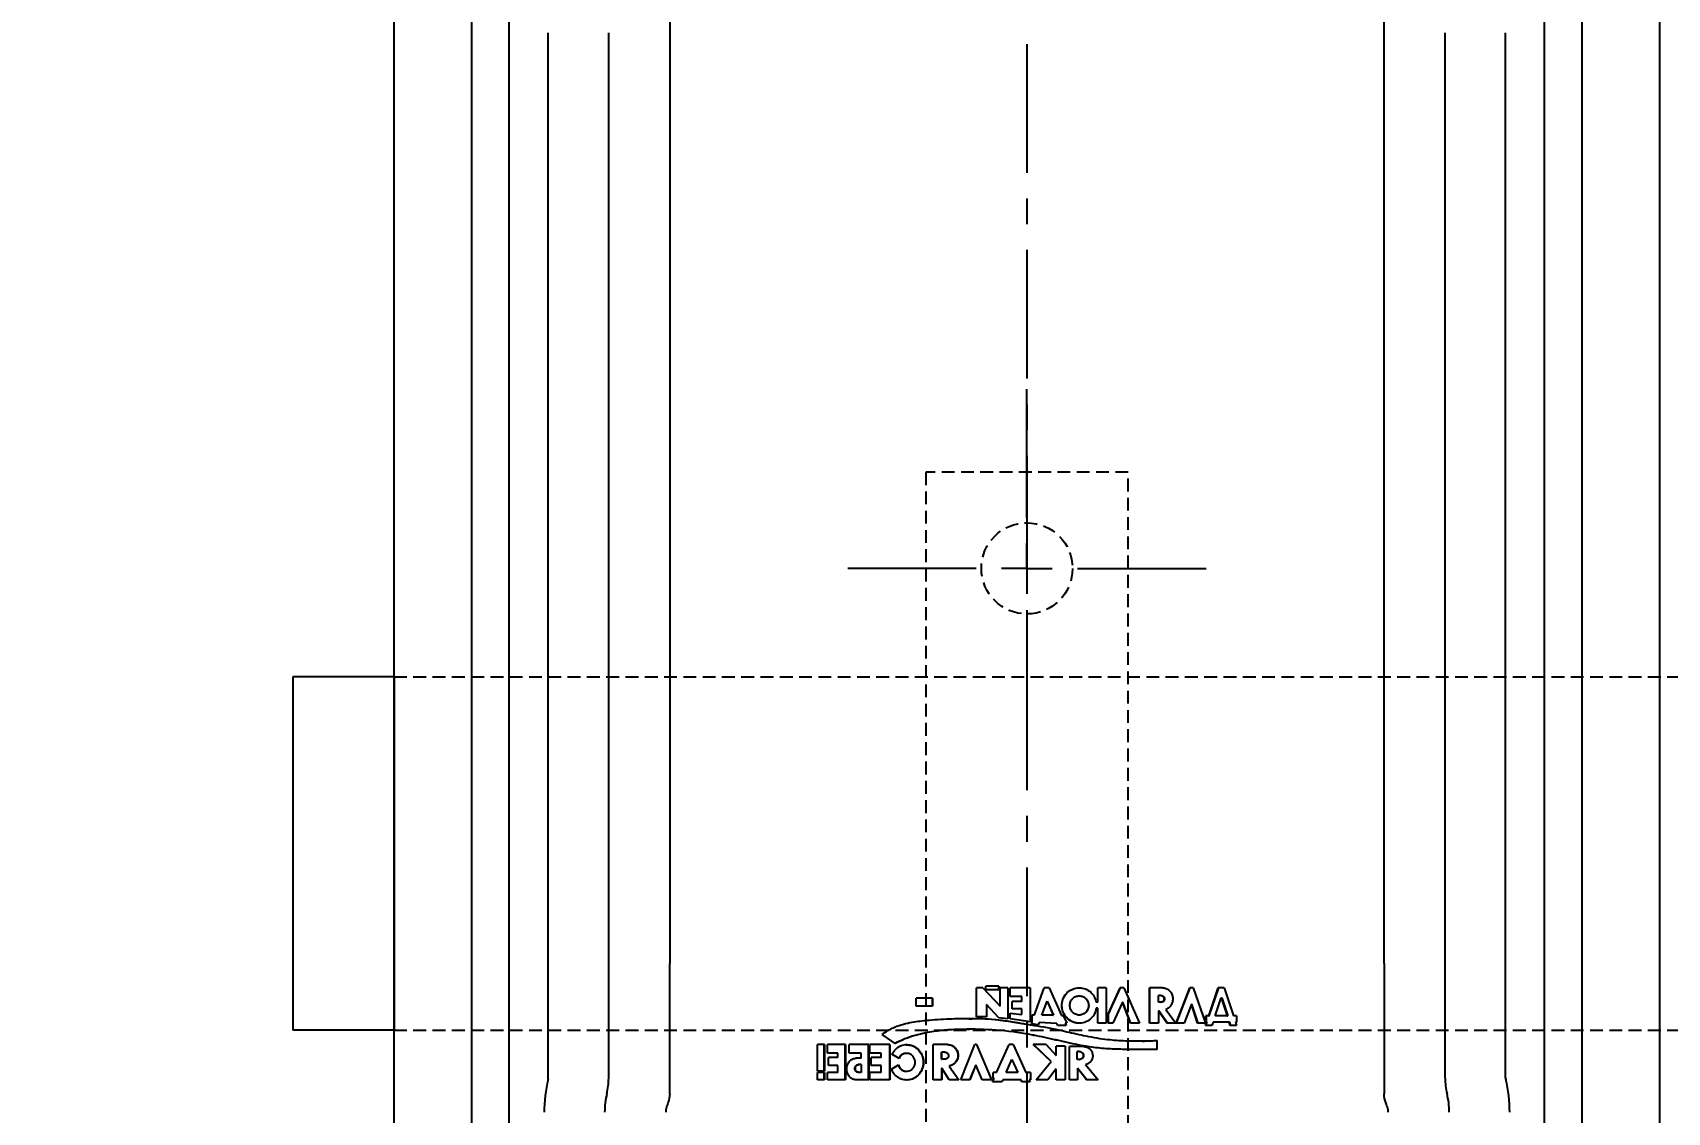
# Model space of a CAD drawing. Header units: millimetres. Extents: x 8 to 832, y 8 to 586.
# Drawn here: x 422.1 to 583.5, y 200.4 to 307 of the extents above; entities that cross this region are included whole.
import ezdxf

# ---------------------------------------------------------------- set-up
doc = ezdxf.new("R2010")
doc.units = ezdxf.units.MM
doc.linetypes.add('CENTERX2', pattern=[20.32, 12.7, -2.54, 2.54, -2.54])
doc.linetypes.add('HIDDEN', pattern=[1.905, 1.27, -0.635])
for name, color, linetype in [('CENTERLINE', 4, 'CENTERX2'), ('DIMENSIONS', 2, 'Continuous'), ('HIDDEN', 3, 'HIDDEN')]:
    doc.layers.add(name, color=color, linetype=linetype)
doc.layers.add('OUTLINE', color=7, linetype='Continuous', lineweight=25)
doc.styles.add('SLDTEXTSTYLE0', font='TXT', dxfattribs={"width": 0.75})
doc.dimstyles.new('SLDDIMSTYLE0', dxfattribs={"dimtxt": 3.5, "dimasz": 2, "dimexe": 0, "dimexo": 0.0625, "dimgap": 0.875, "dimtad": 1, "dimrnd": 1e-09, "dimzin": 12, "dimdsep": 46, "dimtxsty": 'SLDTEXTSTYLE0', "dimsah": 1, "dimcen": 0.09, "dimadec": 0, "dimazin": 3, "dimtfac": 1, "dimtofl": 0, "dimtmove": 0, "dimatfit": 3, "dimfxl": 0, "dimfrac": 2, "dimtolj": 1, "dimtzin": 12, "dimarcsym": 0})

# ---------------------------------------------------------------- blocks, each defined once
blk = doc.blocks.new('_D_11')
at = {"layer": 'DIMENSIONS'}
for p, q in [((152.3, 323.11), (118.78, 323.11)), ((120.78, 237.41), (120.78, 323.11)), ((193.86, 237.41), (118.78, 237.41))]:
    blk.add_line(p, q, dxfattribs=at)
for points in [[(120.78, 323.11), (120.28, 321.11), (121.28, 321.11)], [(120.78, 237.41), (121.28, 239.41), (120.28, 239.41)]]:
    blk.add_solid(points, dxfattribs=at)
at = {"layer": 'DIMENSIONS', "char_height": 3.5, "attachment_point": 1, "rotation": 90, "style": 'SLDTEXTSTYLE0'}
for s, insert in [('85,7', (116.27, 282.57)), ('invert', (116.27, 268.9))]:
    blk.add_mtext(s, dxfattribs=dict(at, insert=insert))
blk = doc.blocks.new('_D_12')
at = {"layer": 'DIMENSIONS'}
for p, q in [((583.77, 164.3), (583.77, 92.08)), ((520.27, 119.52), (520.27, 92.08)), ((520.27, 94.08), (583.77, 94.08))]:
    blk.add_line(p, q, dxfattribs=at)
for points in [[(520.27, 94.08), (522.27, 93.58), (522.27, 94.58)], [(583.77, 94.08), (581.77, 94.58), (581.77, 93.58)]]:
    blk.add_solid(points, dxfattribs=at)
at = {"layer": 'DIMENSIONS', "insert": (547.5, 98.59), "char_height": 3.5, "attachment_point": 1, "style": 'SLDTEXTSTYLE0'}
blk.add_mtext('63,5', dxfattribs=at)
blk = doc.blocks.new('SW_CENTERMARKSYMBOL_4')
at = {"layer": 'CENTERLINE', "color": 0}
for p, q in [((0, 5), (0, 18.4)), ((0, 0), (0, 2.5)), ((-5, 0), (-18.4, 0)), ((0, 0), (-2.5, 0)), ((0, 0), (0, -2.5)), ((0, 0), (2.5, 0)), ((5, 0), (18.4, 0)), ((0, -5), (0, -18.4))]:
    blk.add_line(p, q, dxfattribs=at)

msp = doc.modelspace()

# ---------------------------------------------------------------- linework, layer by layer
at = {"layer": 'CENTERLINE'}
msp.add_line((520.272, 468.427), (520.272, 113.667), dxfattribs=at)
at = {"layer": 'HIDDEN'}
for p, q in [((510.272, 263.612), (510.272, 183.612)), ((530.272, 263.612), (510.272, 263.612)), ((530.272, 183.612), (530.272, 263.612)), ((457.772, 243.412), (709.247, 243.412)), ((457.772, 208.512), (709.247, 208.512))]:
    msp.add_line(p, q, dxfattribs=at)
msp.add_circle((520.272, 254.112), 4.5, dxfattribs=at)
msp.add_circle((520.272, 254.112), 4.5, dxfattribs=at)
at = {"layer": 'OUTLINE'}
for p, q in [((457.772, 151.956), (457.772, 408.812)), ((465.452, 151.956), (465.452, 408.812)), ((469.152, 151.956), (469.152, 408.812)), ((571.393, 161.956), (571.393, 408.812)), ((575.092, 161.956), (575.092, 408.812)), ((582.772, 161.956), (582.772, 408.812)), ((472.997, 203.77), (472.997, 307.003)), ((478.971, 203.77), (478.971, 307.003)), ((484.997, 308.223), (484.997, 215.106)), ((555.547, 215.106), (555.547, 308.223)), ((561.574, 203.77), (561.574, 307.003)), ((567.547, 203.77), (567.547, 307.003)), ((457.772, 243.412), (447.772, 243.412)), ((447.772, 243.412), (447.772, 208.512)), ((457.772, 243.412), (457.772, 208.512)), ((484.997, 202.228), (484.997, 212.906)), ((510.955, 211.661), (509.34, 211.661)), ((509.34, 210.872), (509.34, 211.661)), ((510.929, 211.661), (510.929, 210.872)), ((510.955, 211.661), (510.955, 210.872)), ((515.924, 212.706), (515.286, 212.706)), ((515.286, 209.847), (515.286, 212.706)), ((515.912, 212.706), (517.621, 210.871)), ((515.924, 212.706), (517.628, 210.871)), ((517.486, 212.87), (516.212, 212.87)), ((516.212, 212.493), (516.212, 212.87)), ((517.486, 212.493), (516.212, 212.493)), ((517.479, 212.87), (517.479, 212.493)), ((517.486, 212.87), (517.486, 212.493)), ((518.397, 212.706), (517.628, 212.706)), ((517.628, 210.871), (517.628, 212.706)), ((518.392, 212.706), (518.392, 209.638)), ((518.397, 212.706), (518.397, 209.638)), ((520.585, 212.706), (518.618, 212.706)), ((518.618, 211.856), (518.618, 212.706)), ((519.773, 211.856), (518.618, 211.856)), ((519.773, 211.35), (519.773, 211.856)), ((520.585, 212.706), (520.585, 209.328)), ((521.024, 210.024), (521.966, 212.706)), ((521.026, 210.024), (521.971, 212.706)), ((522.484, 212.706), (521.966, 212.706)), ((522.484, 212.706), (523.701, 209.966)), ((528.095, 212.706), (527.262, 212.706)), ((527.262, 211.277), (527.262, 212.706)), ((527.281, 211.277), (527.281, 212.706)), ((528.095, 212.706), (528.095, 209.206)), ((528.291, 210.108), (529.479, 212.706)), ((528.314, 210.108), (529.505, 212.706)), ((529.846, 212.706), (529.479, 212.706)), ((529.846, 212.706), (531.391, 209.206)), ((533.653, 212.706), (532.387, 212.706)), ((532.387, 209.206), (532.387, 212.706)), ((532.42, 209.206), (532.42, 212.706)), ((533.265, 211.274), (533.265, 211.937)), ((533.506, 211.937), (533.265, 211.937)), ((533.506, 211.937), (533.543, 211.937)), ((534.999, 209.206), (536.357, 212.706)), ((535.04, 209.206), (536.402, 212.706)), ((536.673, 212.706), (536.357, 212.706)), ((536.673, 212.706), (537.89, 209.206)), ((538.224, 209.92), (539.157, 212.706)), ((538.275, 209.92), (539.209, 212.706)), ((538.862, 209.92), (539.456, 211.71)), ((539.754, 212.706), (539.157, 212.706)), ((539.456, 211.71), (540.042, 209.92)), ((539.456, 211.71), (539.509, 211.71)), ((539.509, 211.71), (540.097, 209.92)), ((539.754, 212.706), (540.657, 209.92)), ((555.547, 212.906), (555.547, 202.228)), ((510.955, 210.872), (509.34, 210.872)), ((516.279, 209.847), (515.286, 209.847)), ((516.268, 211.045), (516.268, 209.847)), ((516.279, 211.045), (516.268, 211.045)), ((516.279, 211.045), (516.279, 209.847)), ((517.486, 209.745), (516.279, 211.045)), ((517.628, 210.871), (517.621, 210.871)), ((518.613, 210.196), (519.772, 210.073)), ((518.618, 210.196), (519.773, 210.073)), ((518.618, 209.621), (518.618, 210.196)), ((519.773, 211.35), (518.801, 211.35)), ((518.801, 210.619), (518.801, 211.35)), ((519.773, 210.619), (518.801, 210.619)), ((519.773, 210.073), (519.772, 210.073)), ((519.773, 210.073), (519.773, 210.619)), ((520.777, 210.03), (521.024, 210.024)), ((520.777, 209.322), (520.777, 210.03)), ((520.779, 209.322), (520.779, 210.03)), ((521.024, 210.024), (521.026, 210.024)), ((521.755, 210.011), (522.276, 211.384)), ((522.875, 209.993), (521.755, 210.011)), ((522.276, 211.384), (522.875, 209.993)), ((522.276, 211.384), (522.282, 211.384)), ((522.282, 211.384), (522.882, 209.993)), ((522.875, 209.993), (522.882, 209.993)), ((523.701, 209.966), (523.865, 209.958)), ((523.865, 209.958), (524.218, 209.206)), ((527.262, 211.277), (527.112, 211.277)), ((527.262, 210.69), (527.121, 210.69)), ((527.262, 211.277), (527.281, 211.277)), ((527.262, 209.206), (527.262, 210.69)), ((527.262, 210.69), (527.281, 210.69)), ((527.281, 209.206), (527.281, 210.69)), ((528.291, 209.206), (528.291, 210.108)), ((528.291, 210.108), (528.314, 210.108)), ((528.314, 209.206), (528.314, 210.108)), ((529.706, 211.277), (528.762, 209.206)), ((530.503, 209.206), (529.706, 211.277)), ((529.706, 211.277), (529.732, 211.277)), ((530.532, 209.206), (529.732, 211.277)), ((533.506, 211.274), (533.265, 211.274)), ((534.101, 209.206), (533.265, 210.416)), ((533.265, 210.416), (533.265, 209.206)), ((533.265, 210.416), (533.301, 210.416)), ((534.139, 209.206), (533.301, 210.416)), ((533.506, 211.274), (533.543, 211.274)), ((534.003, 210.56), (534.971, 209.206)), ((536.507, 211.078), (535.785, 209.206)), ((537.12, 209.206), (536.507, 211.078)), ((536.507, 211.078), (536.552, 211.078)), ((537.167, 209.206), (536.552, 211.078)), ((538.224, 209.92), (537.943, 209.92)), ((537.943, 209.289), (537.943, 209.92)), ((537.992, 209.289), (537.992, 209.92)), ((538.224, 209.92), (538.275, 209.92)), ((540.042, 209.92), (538.862, 209.92)), ((540.042, 209.92), (540.097, 209.92)), ((540.96, 209.92), (540.657, 209.92)), ((540.96, 209.92), (540.96, 209.289)), ((457.772, 208.512), (447.772, 208.512)), ((518.397, 209.638), (517.486, 209.745)), ((520.585, 209.328), (518.618, 209.621)), ((520.585, 209.328), (520.285, 209.373)), ((520.585, 209.328), (520.585, 209.328)), ((520.714, 209.142), (520.777, 209.322)), ((521.391, 209.052), (520.714, 209.142)), ((520.714, 209.142), (520.716, 209.142)), ((520.716, 209.142), (520.779, 209.322)), ((521.394, 209.052), (520.716, 209.142)), ((520.777, 209.322), (520.779, 209.322)), ((521.471, 209.261), (521.391, 209.052)), ((523.22, 209.19), (521.471, 209.261)), ((521.471, 209.261), (521.474, 209.261)), ((523.228, 209.19), (521.474, 209.261)), ((523.314, 208.971), (523.22, 209.19)), ((523.22, 209.19), (523.228, 209.19)), ((523.323, 208.971), (523.228, 209.19)), ((524.143, 208.971), (523.314, 208.971)), ((524.218, 209.206), (524.041, 209.2)), ((524.041, 209.2), (524.143, 208.971)), ((528.095, 209.206), (527.262, 209.206)), ((528.762, 209.206), (528.291, 209.206)), ((531.391, 209.206), (530.503, 209.206)), ((533.265, 209.206), (532.387, 209.206)), ((534.971, 209.206), (534.101, 209.206)), ((535.785, 209.206), (534.999, 209.206)), ((537.89, 209.206), (537.12, 209.206)), ((537.903, 208.971), (538.011, 209.289)), ((538.545, 208.971), (537.903, 208.971)), ((538.011, 209.289), (537.943, 209.289)), ((537.952, 208.971), (538.06, 209.289)), ((538.011, 209.289), (538.06, 209.289)), ((538.651, 209.289), (538.545, 208.971)), ((540.247, 209.289), (538.651, 209.289)), ((540.35, 208.971), (540.247, 209.289)), ((540.247, 209.289), (540.303, 209.289)), ((540.406, 208.971), (540.303, 209.289)), ((540.96, 208.971), (540.35, 208.971)), ((540.859, 209.289), (540.96, 208.971)), ((540.96, 209.289), (540.859, 209.289)), ((500.281, 207.106), (499.584, 207.106)), ((499.584, 204.464), (499.584, 207.106)), ((500.226, 207.106), (500.226, 204.464)), ((500.281, 207.106), (500.281, 204.464)), ((502.348, 207.106), (500.585, 207.106)), ((500.585, 206.236), (500.585, 207.106)), ((502.298, 207.106), (502.298, 203.606)), ((502.348, 207.106), (502.348, 203.606)), ((504.647, 207.106), (502.708, 207.106)), ((502.708, 206.236), (502.708, 207.106)), ((504.603, 207.106), (504.603, 203.606)), ((504.647, 207.106), (504.647, 203.606)), ((506.726, 207.106), (504.765, 207.106)), ((504.765, 206.236), (504.765, 207.106)), ((507.274, 207.21), (505.968, 208.096)), ((506.688, 207.106), (506.688, 203.606)), ((506.726, 207.106), (506.726, 203.606)), ((512.422, 207.106), (511.024, 207.106)), ((511.024, 203.606), (511.024, 207.106)), ((513.735, 203.606), (515.118, 207.106)), ((515.302, 207.106), (515.118, 207.106)), ((515.288, 207.106), (516.767, 203.606)), ((515.302, 207.106), (516.777, 203.606)), ((517.283, 204.348), (518.526, 207.106)), ((518.916, 207.106), (518.526, 207.106)), ((518.913, 207.106), (520.16, 204.348)), ((518.916, 207.106), (520.16, 204.348)), ((522.179, 207.106), (520.904, 207.106)), ((522.663, 205.409), (520.904, 207.106)), ((522.669, 205.409), (520.905, 207.106)), ((522.179, 207.106), (523.146, 206.007)), ((524.046, 206.947), (523.146, 206.947)), ((523.146, 206.007), (523.146, 206.947)), ((523.154, 206.007), (523.154, 206.947)), ((524.046, 206.947), (524.046, 203.606)), ((525.875, 206.9), (524.47, 206.9)), ((524.47, 203.606), (524.47, 206.9)), ((524.481, 203.606), (524.481, 206.9)), ((533.093, 207.492), (533.093, 206.608)), ((533.093, 207.492), (533.129, 207.492)), ((501.582, 206.236), (500.585, 206.236)), ((501.582, 205.82), (500.671, 205.82)), ((500.671, 205.017), (500.671, 205.82)), ((501.582, 205.017), (500.671, 205.017)), ((501.582, 205.82), (501.582, 206.236)), ((501.582, 204.348), (501.582, 205.017)), ((503.894, 206.236), (502.708, 206.236)), ((503.894, 205.759), (503.422, 205.759)), ((503.663, 205.11), (503.617, 205.11)), ((503.894, 205.11), (503.663, 205.11)), ((503.894, 205.759), (503.894, 206.236)), ((503.894, 205.11), (503.894, 204.348)), ((505.864, 206.236), (504.765, 206.236)), ((505.864, 205.82), (504.89, 205.82)), ((504.89, 205.017), (504.89, 205.82)), ((505.864, 205.017), (504.89, 205.017)), ((505.864, 205.82), (505.864, 206.236)), ((505.864, 204.348), (505.864, 205.017)), ((506.887, 204.656), (507.598, 205.079)), ((507.639, 205.716), (506.947, 206.16)), ((511.83, 205.651), (511.83, 206.349)), ((511.83, 206.349), (511.853, 206.349)), ((511.83, 205.651), (511.853, 205.651)), ((511.853, 205.651), (511.853, 206.349)), ((512.177, 206.349), (511.853, 206.349)), ((512.255, 205.651), (511.853, 205.651)), ((515.21, 205.097), (514.614, 203.606)), ((515.224, 205.097), (514.63, 203.606)), ((515.224, 205.097), (515.21, 205.097)), ((515.851, 203.606), (515.224, 205.097)), ((518.213, 204.348), (518.784, 205.609)), ((518.219, 204.348), (518.788, 205.609)), ((518.788, 205.609), (518.784, 205.609)), ((518.788, 205.609), (519.357, 204.348)), ((521.173, 203.606), (522.663, 205.409)), ((521.176, 203.606), (522.669, 205.409)), ((522.663, 205.409), (522.669, 205.409)), ((523.146, 206.007), (523.154, 206.007)), ((525.234, 205.609), (525.234, 206.405)), ((525.441, 206.405), (525.234, 206.405)), ((525.441, 205.609), (525.234, 205.609)), ((525.441, 206.405), (525.455, 206.405)), ((525.441, 205.609), (525.455, 205.609)), ((526.06, 205.11), (527.291, 203.606)), ((500.281, 204.464), (499.584, 204.464)), ((500.281, 204.348), (499.584, 204.348)), ((499.584, 203.606), (499.584, 204.348)), ((500.281, 203.606), (499.584, 203.606)), ((500.226, 204.348), (500.226, 203.606)), ((500.281, 204.348), (500.281, 203.606)), ((501.582, 204.348), (500.585, 204.348)), ((500.585, 203.606), (500.585, 204.348)), ((502.348, 203.606), (500.585, 203.606)), ((504.647, 203.606), (503.422, 203.606)), ((503.663, 204.348), (503.617, 204.348)), ((503.894, 204.348), (503.663, 204.348)), ((505.864, 204.348), (504.765, 204.348)), ((504.765, 203.606), (504.765, 204.348)), ((506.726, 203.606), (504.765, 203.606)), ((511.853, 203.606), (511.024, 203.606)), ((511.83, 204.771), (511.83, 203.606)), ((511.83, 204.771), (511.853, 204.771)), ((511.853, 204.771), (511.853, 203.606)), ((512.602, 203.606), (511.853, 204.771)), ((512.58, 204.971), (513.534, 203.606)), ((512.58, 204.971), (512.602, 204.971)), ((512.602, 204.971), (513.553, 203.606)), ((513.553, 203.606), (512.602, 203.606)), ((514.63, 203.606), (513.735, 203.606)), ((516.777, 203.606), (515.851, 203.606)), ((516.861, 203.412), (517.031, 203.79)), ((517.796, 203.412), (516.861, 203.412)), ((517.283, 204.348), (516.947, 204.348)), ((516.947, 203.79), (516.947, 204.348)), ((517.031, 203.79), (516.947, 203.79)), ((517.877, 203.606), (517.79, 203.412)), ((517.884, 203.606), (517.796, 203.412)), ((517.884, 203.606), (517.877, 203.606)), ((519.692, 203.606), (517.884, 203.606)), ((518.219, 204.348), (518.213, 204.348)), ((519.357, 204.348), (518.219, 204.348)), ((519.779, 203.412), (519.692, 203.606)), ((520.582, 203.412), (519.779, 203.412)), ((520.638, 204.348), (520.16, 204.348)), ((520.16, 204.348), (520.16, 204.348)), ((520.495, 203.606), (520.582, 203.412)), ((520.638, 203.606), (520.495, 203.606)), ((520.638, 204.348), (520.638, 203.606)), ((522.346, 203.606), (521.173, 203.606)), ((523.146, 204.687), (522.346, 203.606)), ((523.146, 203.606), (523.146, 204.687)), ((523.146, 204.687), (523.154, 204.687)), ((524.046, 203.606), (523.146, 203.606)), ((523.154, 203.606), (523.154, 204.687)), ((525.258, 203.606), (524.47, 203.606)), ((525.258, 204.771), (525.258, 203.606)), ((526.158, 203.606), (525.258, 204.771)), ((525.258, 204.771), (525.272, 204.771)), ((526.174, 203.606), (525.272, 204.771)), ((527.291, 203.606), (526.158, 203.606))]:
    msp.add_line(p, q, dxfattribs=at)
at = {"layer": 'OUTLINE', "flags": 128}
for points in [[(484.997, 212.906), (484.997, 213.506), (484.997, 214.107), (484.997, 215.106)], [(555.547, 215.106), (555.547, 214.505), (555.547, 213.904), (555.547, 212.906)]]:
    msp.add_lwpolyline(points, dxfattribs=at)
at = {"layer": 'OUTLINE'}
for centre, radius, start, end in [((486.447, 200.406), 13.85, 166.44013, 180), ((472.497, 203.77), 0.5, 346.44013, 0), ((472.497, 203.77), 6.473, 346.44013, 0), ((568.047, 203.77), 6.473, 180, 193.55987), ((568.047, 203.77), 0.5, 180, 193.55987), ((554.097, 200.406), 13.85, 0, 13.55987), ((486.447, 200.406), 7.877, 166.44013, 180), ((554.097, 200.406), 7.877, 0, 13.55987)]:
    msp.add_arc(centre, radius, start, end, dxfattribs=at)
for points, knots in [([(527.121, 210.69), (527.068, 210.479), (526.962, 210.058), (526.526, 209.561), (525.961, 209.246), (525.313, 209.169), (524.683, 209.337), (524.157, 209.727), (523.806, 210.283), (523.677, 210.927), (523.786, 211.575), (524.118, 212.141), (524.632, 212.548), (525.256, 212.737), (525.906, 212.681), (526.48, 212.386), (526.932, 211.904), (527.052, 211.486), (527.112, 211.277)], [0, 0, 0, 0, 0.0628745, 0.125183, 0.1877165, 0.2500102, 0.3125773, 0.3750565, 0.4374817, 0.5001006, 0.5624148, 0.6250832, 0.6873537, 0.7500107, 0.812272, 0.8747029, 0.9371039, 1, 1, 1, 1]), ([(525.445, 209.224), (525.407, 209.218), (525.158, 209.181), (524.694, 209.351), (524.167, 209.724), (523.816, 210.284), (523.687, 210.926), (523.795, 211.575), (524.128, 212.137), (524.642, 212.559), (525.064, 212.651), (525.275, 212.697)], [0, 0, 0, 0, 0.02211996, 0.14480001, 0.2672205, 0.38931019, 0.51107451, 0.63283385, 0.75491532, 0.87732585, 1, 1, 1, 1]), ([(525.435, 210.006), (525.495, 210.009), (525.617, 210.017), (525.849, 210.094), (526.107, 210.269), (526.306, 210.587), (526.378, 210.956), (526.306, 211.324), (526.107, 211.642), (525.849, 211.818), (525.617, 211.893), (525.435, 211.912), (525.253, 211.893), (525.02, 211.818), (524.761, 211.642), (524.56, 211.324), (524.488, 210.956), (524.56, 210.587), (524.761, 210.269), (525.02, 210.094), (525.253, 210.017), (525.375, 210.009), (525.435, 210.006)], [0, 0, 0, 0, 0.0310308, 0.062682, 0.1251552, 0.1875239, 0.25, 0.3124774, 0.3748462, 0.4373193, 0.4689705, 0.5000013, 0.5310313, 0.562683, 0.6251557, 0.6875238, 0.7500013, 0.8124775, 0.8748456, 0.9373183, 0.96897, 1, 1, 1, 1]), ([(525.449, 211.906), (525.449, 211.906), (525.509, 211.912), (525.632, 211.89), (525.864, 211.82), (526.123, 211.641), (526.323, 211.324), (526.395, 210.956), (526.323, 210.587), (526.123, 210.269), (525.864, 210.094), (525.632, 210.017), (525.51, 210.009), (525.449, 210.006)], [0, 0, 0, 0, 0.0000695, 0.0622103, 0.125583, 0.2505874, 0.3752477, 0.500036, 0.6248219, 0.7494821, 0.8744866, 0.9378593, 1, 1, 1, 1]), ([(533.506, 211.937), (533.546, 211.932), (533.627, 211.921), (533.729, 211.845), (533.797, 211.736), (533.821, 211.605), (533.797, 211.475), (533.729, 211.366), (533.627, 211.289), (533.546, 211.279), (533.506, 211.274)], [0, 0, 0, 0, 0.1253371, 0.2499649, 0.3750338, 0.4999581, 0.6248586, 0.749987, 0.8750103, 1, 1, 1, 1]), ([(533.543, 211.937), (533.583, 211.932), (533.664, 211.921), (533.767, 211.845), (533.835, 211.736), (533.859, 211.605), (533.835, 211.475), (533.767, 211.366), (533.664, 211.289), (533.583, 211.279), (533.543, 211.274)], [0, 0, 0, 0, 0.12549553, 0.25019444, 0.37519496, 0.49995787, 0.62469671, 0.74975749, 0.87485126, 1, 1, 1, 1]), ([(533.653, 212.706), (533.772, 212.692), (534.011, 212.666), (534.324, 212.463), (534.555, 212.164), (534.678, 211.795), (534.678, 211.403), (534.554, 211.037), (534.325, 210.729), (534.111, 210.617), (534.003, 210.56)], [0, 0, 0, 0, 0.12499903, 0.25000013, 0.37499957, 0.49999948, 0.62499946, 0.7500007, 0.87500044, 1, 1, 1, 1]), ([(505.968, 208.096), (506.154, 208.226), (506.472, 208.448), (506.968, 208.71), (507.817, 209.062), (509.052, 209.359), (510.875, 209.544), (512.781, 209.653), (515.055, 209.705), (517.041, 209.606), (518.492, 209.399), (519.217, 209.281), (519.687, 209.203), (520.096, 209.134), (520.544, 209.059), (521.018, 208.983), (522.279, 208.783), (523.985, 208.424), (525.827, 207.991), (527.172, 207.74), (528.18, 207.606), (529.12, 207.52), (530.018, 207.468), (530.951, 207.445), (531.983, 207.447), (532.697, 207.476), (533.093, 207.492)], [0, 0, 0, 0, 0.0256123, 0.0435273, 0.0631246, 0.1292641, 0.1851332, 0.2660967, 0.3375993, 0.4303684, 0.477747, 0.4933828, 0.5083657, 0.5282681, 0.5374397, 0.5565487, 0.5792496, 0.6729925, 0.7417345, 0.7817935, 0.8203046, 0.8519425, 0.8848241, 0.9191172, 0.9551563, 1, 1, 1, 1]), ([(514.65, 208.568), (514.263, 208.578), (513.322, 208.602), (511.852, 208.496), (510.416, 208.299), (509.197, 208.002), (508.184, 207.668), (507.552, 207.362), (507.238, 207.21)], [0, 0, 0, 0, 0.1483779, 0.361319, 0.5742194, 0.7176206, 0.859698, 1, 1, 1, 1]), ([(533.093, 206.608), (532.57, 206.613), (531.522, 206.623), (529.919, 206.611), (528.298, 206.652), (526.488, 206.83), (524.495, 207.227), (522.331, 207.735), (519.775, 208.264), (516.819, 208.597), (514.052, 208.626), (511.874, 208.502), (510.444, 208.299), (509.228, 208.002), (508.218, 207.668), (507.587, 207.362), (507.274, 207.21)], [0, 0, 0, 0, 0.06251801, 0.12503615, 0.18755088, 0.25005363, 0.3326967, 0.4173458, 0.50009142, 0.62502605, 0.74999123, 0.81249781, 0.87499565, 0.91705789, 0.95878945, 1, 1, 1, 1]), ([(514.527, 209.641), (514.983, 209.652), (516.6, 209.692), (518.504, 209.398), (519.931, 209.163), (520.194, 209.12)], [0, 0, 0, 0, 0.2424134, 0.8602401, 1, 1, 1, 1]), ([(506.947, 206.16), (507.059, 206.317), (507.278, 206.626), (507.723, 206.989), (508.274, 207.119), (508.836, 207.059), (509.355, 206.808), (509.762, 206.39), (510.019, 205.855), (510.089, 205.261), (509.968, 204.676), (509.669, 204.165), (509.225, 203.788), (508.692, 203.584), (508.126, 203.58), (507.596, 203.773), (507.146, 204.136), (506.973, 204.484), (506.887, 204.656)], [0, 0, 0, 0, 0.063045, 0.1240962, 0.1867966, 0.2499269, 0.3123074, 0.3747607, 0.4373561, 0.4999228, 0.5624452, 0.6250151, 0.6875695, 0.7501082, 0.8125489, 0.8753011, 0.9380868, 1, 1, 1, 1]), ([(508.349, 207.075), (508.501, 207.069), (508.839, 207.055), (509.324, 206.805), (509.733, 206.391), (509.99, 205.855), (510.061, 205.26), (509.939, 204.676), (509.639, 204.162), (509.194, 203.798), (508.798, 203.611), (508.571, 203.615), (508.53, 203.616)], [0, 0, 0, 0, 0.0900882, 0.2006116, 0.3111674, 0.4218796, 0.5324837, 0.6430187, 0.7537075, 0.8644722, 0.9752935, 1, 1, 1, 1]), ([(512.4, 207.106), (512.531, 207.091), (512.791, 207.062), (513.13, 206.839), (513.369, 206.516), (513.477, 206.125), (513.437, 205.72), (513.255, 205.36), (512.958, 205.081), (512.706, 205.008), (512.58, 204.971)], [0, 0, 0, 0, 0.1251719, 0.2502587, 0.3752206, 0.5000824, 0.6249206, 0.7498311, 0.8748585, 1, 1, 1, 1]), ([(512.422, 207.106), (512.552, 207.091), (512.812, 207.062), (513.15, 206.839), (513.389, 206.516), (513.496, 206.125), (513.456, 205.72), (513.275, 205.36), (512.979, 205.082), (512.727, 205.008), (512.602, 204.971)], [0, 0, 0, 0, 0.12499903, 0.24999944, 0.37500064, 0.50000123, 0.62499989, 0.75000153, 0.87499995, 1, 1, 1, 1]), ([(533.129, 206.608), (532.604, 206.613), (531.554, 206.623), (529.946, 206.611), (528.32, 206.652), (526.506, 206.83), (524.506, 207.225), (522.338, 207.742), (520.866, 208.022), (520.139, 208.161)], [0, 0, 0, 0, 0.12501973, 0.25004089, 0.37505295, 0.50004159, 0.66527333, 0.8346844, 1, 1, 1, 1]), ([(525.875, 206.9), (525.984, 206.888), (526.203, 206.864), (526.486, 206.681), (526.688, 206.415), (526.782, 206.091), (526.756, 205.755), (526.613, 205.452), (526.373, 205.213), (526.164, 205.144), (526.06, 205.11)], [0, 0, 0, 0, 0.1249997, 0.2499996, 0.3749987, 0.5000006, 0.6250019, 0.7500014, 0.875002, 1, 1, 1, 1]), ([(531.324, 207.45), (531.368, 207.449), (531.979, 207.434), (532.575, 207.464), (533.129, 207.492)], [0, 0, 0, 0, 0.07147268, 1, 1, 1, 1]), ([(503.422, 203.606), (503.298, 203.622), (503.049, 203.654), (502.736, 203.903), (502.528, 204.259), (502.455, 204.682), (502.528, 205.106), (502.736, 205.462), (503.049, 205.711), (503.298, 205.743), (503.422, 205.759)], [0, 0, 0, 0, 0.1249988, 0.24999904, 0.37500019, 0.50000052, 0.62500085, 0.75000016, 0.87500164, 1, 1, 1, 1]), ([(503.617, 204.348), (503.572, 204.354), (503.484, 204.366), (503.372, 204.453), (503.297, 204.579), (503.27, 204.729), (503.297, 204.879), (503.372, 205.005), (503.484, 205.092), (503.572, 205.104), (503.617, 205.11)], [0, 0, 0, 0, 0.1254455, 0.2502025, 0.3752001, 0.4999773, 0.6247332, 0.749774, 0.8746628, 1, 1, 1, 1]), ([(503.663, 204.348), (503.619, 204.354), (503.531, 204.366), (503.418, 204.454), (503.344, 204.579), (503.318, 204.729), (503.344, 204.879), (503.418, 205.005), (503.531, 205.092), (503.619, 205.104), (503.663, 205.11)], [0, 0, 0, 0, 0.12528226, 0.24997226, 0.37503768, 0.49997686, 0.62489454, 0.75000397, 0.87482081, 1, 1, 1, 1]), ([(507.563, 205.079), (507.6, 204.984), (507.675, 204.794), (507.895, 204.584), (508.164, 204.454), (508.36, 204.457), (508.457, 204.459)], [0, 0, 0, 0, 0.2496948, 0.4996153, 0.7497535, 1, 1, 1, 1]), ([(507.598, 205.079), (507.636, 204.984), (507.711, 204.794), (507.93, 204.582), (508.198, 204.459), (508.492, 204.441), (508.775, 204.53), (509.014, 204.715), (509.178, 204.974), (509.25, 205.277), (509.219, 205.588), (509.089, 205.869), (508.877, 206.086), (508.609, 206.215), (508.315, 206.241), (508.033, 206.158), (507.788, 205.981), (507.689, 205.804), (507.639, 205.716)], [0, 0, 0, 0, 0.0627278, 0.1251915, 0.18766, 0.250142, 0.3126282, 0.3751195, 0.4376113, 0.500105, 0.5625948, 0.6250781, 0.6875528, 0.7500155, 0.8124637, 0.8748958, 0.9373258, 1, 1, 1, 1]), ([(508.362, 206.216), (508.336, 206.219), (508.213, 206.234), (507.998, 206.153), (507.753, 205.982), (507.654, 205.804), (507.604, 205.716)], [0, 0, 0, 0, 0.0831476, 0.3890065, 0.6946541, 1, 1, 1, 1]), ([(512.177, 206.349), (512.219, 206.344), (512.302, 206.335), (512.412, 206.264), (512.49, 206.162), (512.527, 206.036), (512.518, 205.906), (512.465, 205.787), (512.374, 205.693), (512.295, 205.665), (512.255, 205.651)], [0, 0, 0, 0, 0.1253478, 0.2499782, 0.375015, 0.4999932, 0.6249694, 0.7500219, 0.8746395, 1, 1, 1, 1]), ([(525.441, 206.405), (525.492, 206.399), (525.595, 206.387), (525.726, 206.295), (525.814, 206.164), (525.844, 206.007), (525.814, 205.851), (525.726, 205.719), (525.595, 205.627), (525.492, 205.615), (525.441, 205.609)], [0, 0, 0, 0, 0.1252626, 0.2499727, 0.3750305, 0.4999665, 0.6248823, 0.7499856, 0.8750308, 1, 1, 1, 1]), ([(525.455, 206.405), (525.507, 206.399), (525.61, 206.387), (525.742, 206.295), (525.829, 206.164), (525.86, 206.007), (525.829, 205.851), (525.741, 205.719), (525.61, 205.627), (525.507, 205.615), (525.455, 205.609)], [0, 0, 0, 0, 0.1254261, 0.2501993, 0.375191, 0.4999659, 0.6247197, 0.7497598, 0.8748726, 1, 1, 1, 1]), ([(484.997, 202.228), (484.973, 201.945), (484.942, 201.583), (484.799, 201.253), (484.768, 201.181)], [0, 0, 0, 0, 0.7798232, 1, 1, 1, 1]), ([(555.777, 201.181), (555.681, 201.447), (555.558, 201.789), (555.549, 202.148), (555.547, 202.228)], [0, 0, 0, 0, 0.7798252, 1, 1, 1, 1]), ([(484.768, 201.181), (484.701, 201.001), (484.608, 200.749), (484.6, 200.482), (484.597, 200.406)], [0, 0, 0, 0, 0.71327979, 1, 1, 1, 1]), ([(555.947, 200.406), (555.944, 200.488), (555.935, 200.755), (555.842, 201.006), (555.777, 201.181)], [0, 0, 0, 0, 0.3085118, 1, 1, 1, 1])]:
    msp.add_open_spline(points, degree=3, knots=knots, dxfattribs=at)

# ---------------------------------------------------------------- block references
at = {"layer": 'CENTERLINE'}
msp.add_blockref('SW_CENTERMARKSYMBOL_4', (520.272, 254.112), dxfattribs=at)

# ---------------------------------------------------------------- dimensions: what is measured, and where the dimension line sits
at = {"layer": 'DIMENSIONS'}
dim = msp.add_linear_dim(base=(120.777, 323.112), p1=(436.839, 237.412), p2=(436.839, 323.112), angle=90, text='invert <>', dimstyle='SLDDIMSTYLE0', dxfattribs=at)
dim.commit()
dim.dimension.update_dxf_attribs({"geometry": '_D_11', "text_midpoint": (120.777, 280.262), "dimtype": 160})
dim = msp.add_linear_dim(base=(583.772, 96.856), p1=(520.272, 291.276), p2=(583.772, 291.276), dimstyle='SLDDIMSTYLE0', dxfattribs=at)
dim.commit()
dim.dimension.update_dxf_attribs({"geometry": '_D_12', "text_midpoint": (552.022, 96.856), "dimtype": 160})

doc.saveas('drawing.dxf')
